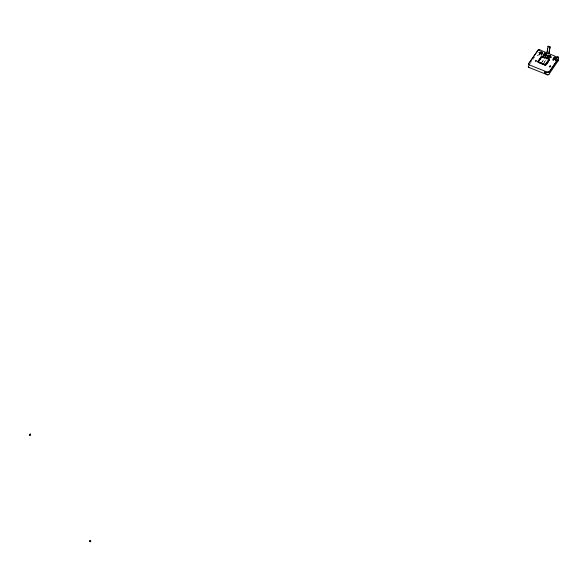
<?xml version="1.0" encoding="UTF-8"?>
<svg xmlns="http://www.w3.org/2000/svg" width="588" height="588" viewBox="0 0 588 588"><rect width="100%" height="100%" fill="white"/><g stroke="black" fill="none" stroke-linecap="round" stroke-linejoin="round"><path stroke-width="0.44" stroke-dasharray="2.94 2.21" d="M556.123 58.477L555.131 59.844L556.219 58.455L555.315 59.653L553.867 59.079C553.874 58.778 556.571 56.558 554.344 59.248M554.447 59.292L555.248 58.116M554.638 59.388L555.44 58.212M555.748 58.315L554.925 59.498M555.939 58.396L554.94 59.763L556.028 58.381M540.063 53.596L540.901 52.413L539.968 53.582L541.408 54.155L542.401 52.861M541.078 52.501L540.071 53.883L541.078 52.494L540.254 53.692L541.482 52.641L540.637 53.824M541.842 52.81L540.931 53.942M542.232 52.986L541.225 54.339L542.239 52.949M545.113 54.096L544.201 55.235M546.142 54.574L545.164 55.639L546.164 54.544M542.055 52.869L541.026 53.978M548.979 55.617L548.06 56.786C549.39 58.851 551.544 54.081 549.31 57.279M549.258 55.728L548.251 56.86M549.743 55.926L548.839 57.073L549.714 55.985M549.934 56.007L549.03 57.146M550.14 56.073L549.229 57.212M550.331 56.176L549.42 57.286M546.076 54.478L545.076 55.867L543.782 55.353L544.032 53.508M554.771 57.94L553.955 59.116M555.351 58.146L554.447 59.315L555.417 58.241M550.633 66.422L550.427 65.569L549.023 66.246L549.515 66.819L549.074 65.93L550.045 66.04M550.008 66.782C547.972 67.422 552.058 66.973 550.669 65.79M535.771 61.556C535.249 59.285 535.595 62.784 536.565 61.328M535.786 61.402L536.374 61.336M553.675 58.66L552.801 60.138L555.204 61.108L556.175 59.719M553.881 57.455L553.631 59.248C555.44 61.659 558.387 57.176 554.727 57.587L553.631 59.248M549.552 55.853L548.736 57.029M539.791 53.17L538.917 54.64L541.298 55.603L541.695 53.574L542.82 51.942M540.975 52.457L540.063 53.618M541.357 52.619L540.548 53.809M541.548 52.714L540.651 54.111L541.629 52.788M545.208 54.133L544.4 55.316M545.965 54.471L544.973 55.566M535.403 60.777L537.02 60.263M549.442 55.831L548.538 56.955M535.433 60.586L536.013 60.49M535.977 60.711L536.454 60.388M539.181 53.464L539.38 52.802L539.167 54.052M540.842 52.104L542.746 52.854L541.555 54.471L539.74 53.751L539.975 51.942M541.004 51.222L539.88 52.861L540.379 52.824M540.548 52.303L542.952 53.251L540.548 52.303L538.909 54.655L539.247 52.993L541.651 53.942M541.695 53.574L541.254 53.17L542.29 51.663M541.783 53.751L541.563 55.015M554.866 57.947L554.065 59.138M555.057 58.028L554.256 59.212M542.349 52.898L541.548 55.007M542.952 56.235L543.18 54.75L544.312 53.104M543.216 55.103L543.422 54.397L543.055 56.095L544.584 53.875L546.994 54.824L547.23 53.31M544.01 55.184L544.944 54.008L544.01 55.184L545.451 55.75L546.333 54.655M545.047 52.817L543.915 54.456L544.422 54.419M544.819 52.361L544.584 53.898L546.987 54.846L545.466 57.051M544.488 55.353L545.37 54.272M545.561 54.346L544.584 55.412L545.473 54.309M545.025 52.736L544.907 53.714M545.098 53.221L544.532 53.001L545.098 53.221L545.48 52.67M545.693 54.317L544.694 55.713L545.76 54.419M545.311 52.905L544.767 52.861M545.59 56.602L545.304 54.765L546.34 53.265M545.355 57.19L545.59 55.698L546.722 54.059M546.664 55.507L546.737 55.044L548.626 55.794L548.553 56.257L546.664 55.507L545.127 57.742M547.288 57.154L547.494 56.007L547.347 56.58M556.028 58.403L555.226 59.601M548.479 56.022L546.414 55.507L545.458 56.904M549.515 58.66L551.044 56.426L548.633 55.47L551.044 56.448L551.294 54.912M550.927 55.14L549.802 56.786L549.324 56.595L550.397 54.86M549.802 56.786L549.655 57.675L550.838 56.051L548.957 55.316M549.692 58.109L550.508 56.066M548.361 54.706L547.237 56.352L549.655 57.308L550.787 55.662L550.236 55.25M549.971 67.003L550.456 66.679M550.419 66.9L550.978 66.892L550.684 66.341M553.132 58.888L553.286 58.3L552.904 59.998L555.329 60.961L555.616 59.079L556.74 57.433M554.682 56.25L554.425 57.786L552.793 60.152L553.043 58.653L554.175 56.999M554.903 56.713L553.778 58.359L554.293 58.322M555.616 59.079L555.182 58.668L556.211 57.154M555.52 60.417L555.204 61.108L555.476 59.608L553.043 58.653M555.601 59.631L556.601 57.955L556.05 57.55L556.615 57.771M556.072 59.608L556.329 58.359M556.851 58.719L554.425 57.756L556.851 58.741L557.108 57.212M543.422 54.397L543.261 54.882M553.139 58.866L553.286 58.3M549.383 67.032L549.552 66.598M543.18 54.75L545.605 56.051L546.789 54.449M540.357 53.706L541.107 52.486M544.591 55.382L545.502 54.243M545.267 55.941L546.289 54.537L545.267 55.941L545.59 55.698M548.744 57.315L547.832 56.955L549.096 54.419M553.11 59.462L552.816 60.145M555.212 61.093L556.02 59.719M548.09 55.11L547.81 56.47M555.145 58.896L556.263 57.249M556.02 57.742L556.402 57.183M556.299 58.388L555.719 59.263M554.256 58.543L555.322 56.808M548.633 55.47L547.105 57.705L547.34 56.198L549.765 57.154M544.003 62.548L546.877 58.352M547.355 57.653L549.515 54.515M543.452 63.702L546.517 59.234M547.024 58.491L549.567 54.603M549.324 56.595L550.449 54.956M550.206 55.448L550.588 54.89M549.655 58.212L550.456 56.103L549.508 57.359M543.782 55.353L545.451 52.861M544.385 54.64L545.517 53.008M545.267 54.993L546.399 53.354M545.737 55.176L546.869 53.537M541.629 62.49L544.98 57.602M541.555 62.945L544.62 58.484M539.975 51.965L539.137 53.148L541.563 54.449M539.74 53.751L541.416 51.318M540.343 53.045L541.475 51.413M541.225 53.39L542.349 51.759M541.541 54.096L542.673 52.457L542.099 52.244M542.952 53.229L541.423 55.448L539.02 54.5M529.979 63.776L535.558 55.794M544.782 55.485L545.664 54.39M541.21 54.074L542.099 52.979M546.436 54.471L546.259 55.662M550.148 65.885L550.633 65.981M539.556 52.413L556.461 59.116M556.432 59.145L539.527 52.45A1.455 1.088 2.2 0 0 538.005 52.53M543.29 54.588L545.701 55.544M553.154 58.491L555.587 59.454M537.969 52.501A1.521 1.132 2.2 0 1 539.556 52.435M537.417 55.331C538.343 56.823 538.792 54.103 537.417 55.331"/><path stroke-width="0.88" d="M30.025 434.172C28.827 437.494 32.274 432.423 29.657 434.539M529.479 65.011L528.722 64.327L528.818 63.453L537.939 50.377A1.463 1.088 2.2 0 1 539.902 49.943L558.512 57.631L558.431 58.506L549.435 71.743L547.362 72.192A1.551 1.161 3 0 0 549.442 71.707L549.442 71.721M538.24 61.667L538.314 62.071M538.005 50.215L539.931 49.907A1.529 1.132 2.2 0 0 537.88 50.355L528.81 63.475A1.47 1.103 2.1 0 0 529.509 64.967L547.391 72.148A1.485 1.117 3 0 0 549.383 71.699L558.438 58.469A1.477 1.095 3 0 0 558.365 57.448A1.477 1.095 3 0 1 558.372 58.455A1.544 1.147 3 0 0 557.74 56.918M546.546 53.273L547.119 53.317M546.84 52.832L548.148 46.129L550.059 46.878L548.913 54.008M547.296 51.479L547.722 48.804M548.744 53.582L550.059 46.878M546.098 72.603L545.899 73.831L544.525 73.272L544.885 71.809L546.267 72.361M538.388 62.005L545.194 64.915L549.104 59.469M538.24 61.96L538.292 61.549M549.052 59.704L549.008 59.292M538.24 61.718L542.062 56.544M557.696 59.667A1.536 1.147 3.1 0 1 557.997 61.005L549.03 74.22A1.544 1.161 3 0 1 546.958 74.691M549.376 59.829L546.068 64.709A0.882 0.661 2.7 0 1 544.885 64.981L538.358 62.313M538.277 62.027L541.107 57.911M548.722 59.675C549.78 60.336 546.399 65.334 545.01 65.106L538.343 62.372A0.882 0.661 2.4 0 1 537.961 61.475L541.276 56.617A0.882 0.654 2.4 0 1 542.459 56.352L548.986 58.94A0.882 0.654 2.7 0 1 549.368 59.888M537.961 61.475L541.269 56.676A0.882 0.654 2.4 0 1 542.452 56.404L548.971 58.991M90.376 541.533L90.67 541.261M89.53 541.327L90.008 540.585M90.096 540.563L90.765 541.056L90.221 541.636M90.258 541.842L90.78 541.136L90.089 541.129M30.039 435.149L30.583 434.451L29.929 434.238M545.715 64.577L538.52 62.078M545.113 64.827L548.619 59.895M541.673 56.764L542.276 56.705M542.224 56.566L548.935 59.366M547.825 46.599L549.743 47.349M542.195 57.087L544.642 58.058M544.804 72.302L544.819 72.309A0.742 0.47 31.2 0 1 545.951 72.339M29.951 435.171L29.4 434.782M89.501 541.364L90.126 541.702M528.472 65.952A1.529 1.147 2.1 0 0 529.134 67.51L546.987 74.632A1.477 1.11 3 0 0 548.971 74.184M557.652 59.689A1.47 1.095 3.1 0 1 557.938 60.968M529.163 67.458A1.463 1.103 2.1 0 1 528.531 65.966M544.833 72.633C545.598 74.286 546.208 71.868 544.833 72.633M90.089 540.975L90.126 541.416L90.111 540.945M558.24 57.308A1.477 1.095 3 0 0 557.711 56.97A1.477 1.095 3 0 1 558.24 57.301"/></g></svg>
